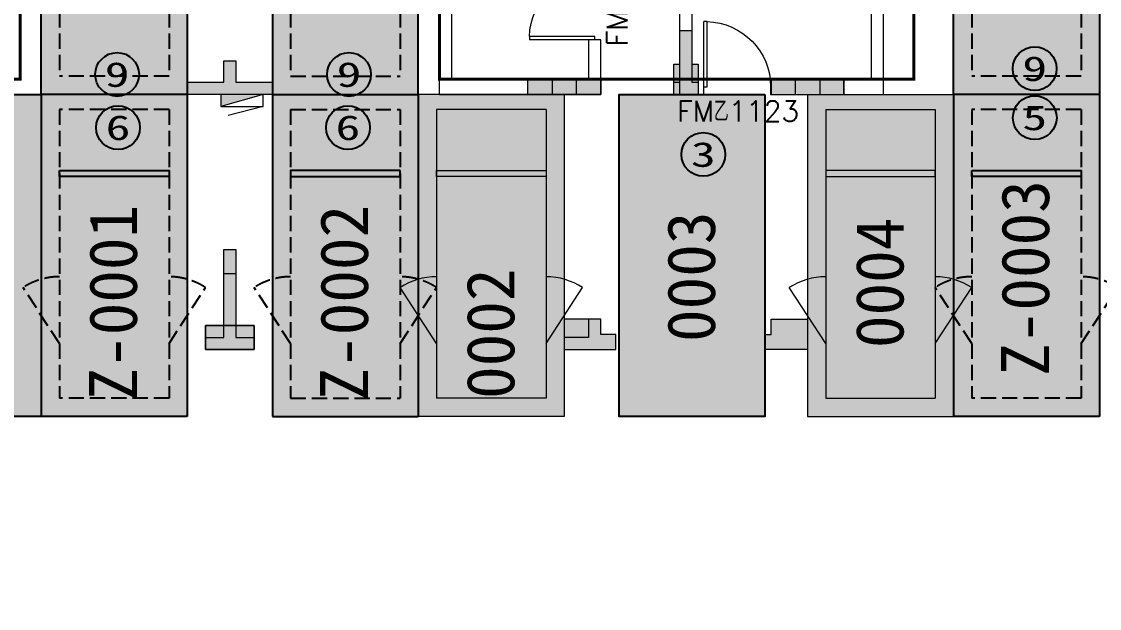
# Model space of a CAD drawing. Extents: x -264757 to 1033689, y 4049843 to 4347093.
# Drawn here: x -89414 to -71689, y 4298849 to 4308507 of the extents above; entities that cross this region are included whole.
import ezdxf
from ezdxf.enums import TextEntityAlignment as Align

# ---------------------------------------------------------------- set-up
doc = ezdxf.new("R2010")
doc.units = 0
doc.header["$LTSCALE"] = 1000
doc.header["$MEASUREMENT"] = 0
doc.linetypes.add('AX-01DK-PB01$1$A-001-车位参照B1$0$A-001-车位参照B1$0$A-001-车位参照B1$0$A-H4-001-基本图形$0$A-001-车位B1$0$DASH', pattern=[0.35, 0.25, -0.1])
doc.linetypes.add('DASH', pattern=[0.35, 0.25, -0.1])
doc.layers.add('AX-01DK-PB01$0$AX-001DK-01-PB01-02$0$A-3-WinF(Text)', color=8, linetype='Continuous', plot=False)
for name, color, linetype in [('不利因素1-紧邻消火栓', 7, 'Continuous'), ('不利因素3-紧邻房间出入口', 7, 'Continuous'), ('不利因素5-单面靠墙', 7, 'Continuous'), ('不利因素6-双面靠墙', 7, 'Continuous'), ('不可售车位', 255, 'Continuous'), ('子母车位', 7, 'Continuous'), ('普通车位', 7, 'Continuous')]:
    doc.layers.add(name, color=color, linetype=linetype)
doc.layers.add('无关图层', color=8, linetype='Continuous', lineweight=0)
doc.layers.add('车位归属楼栋范围线', color=7, linetype='Continuous', true_color=0x19e6c7)
doc.styles.add('AX-01DK-PB01$0$AX-001DK-01-PB01-02$0$_TCH_WINDOW', font='SIMPLEX', dxfattribs={"bigfont": 'GBCBIG'})
doc.styles.add('AX-ACK-BIANH1$0$黑体', font='simhei.ttf')
doc.styles.add('SX-ACK-PB01-WNC-ALL$0$黑体', font='simhei.ttf')
doc.styles.add('黑体', font='simhei.ttf')

# ---------------------------------------------------------------- blocks, each defined once
blk = doc.blocks.new('SX-ACK-PB01-WNC-ALL$0$20200722.21182536')
at = {"layer": '不利因素3-紧邻房间出入口', "true_color": 0xe4d218}
h = blk.add_hatch(color=52, dxfattribs=at)
h.dxf.hatch_style = 1
edge = h.paths.add_edge_path()
edge.add_arc((360, 360), 360, 0, 360)
at = {"layer": '不利因素3-紧邻房间出入口'}
blk.add_circle((360, 360), 360, dxfattribs=at)
at = {"layer": '不利因素3-紧邻房间出入口', "style": 'SX-ACK-PB01-WNC-ALL$0$黑体', "width": 1.390625}
blk.add_text('3', height=407, dxfattribs=at).set_placement((156, 156), (564, 156), align=Align.FIT)
blk = doc.blocks.new('20200722.21175556')
at = {"layer": '不利因素1-紧邻消火栓', "true_color": 0x3c6a45}
h = blk.add_hatch(color=97, dxfattribs=at)
h.dxf.hatch_style = 1
edge = h.paths.add_edge_path()
edge.add_arc((360, 360), 360, 0, 360)
at = {"layer": '不利因素1-紧邻消火栓'}
blk.add_circle((360, 360), 360, dxfattribs=at)
at = {"layer": '不利因素1-紧邻消火栓', "style": '黑体', "width": 1.390625}
blk.add_text('9', height=407, dxfattribs=at).set_placement((156, 156), (564, 156), align=Align.FIT)
blk = doc.blocks.new('SX-ACK-PB01-WNC-ALL$0$20200722.21183209')
at = {"layer": '不利因素5-单面靠墙', "true_color": 0x6d711d}
h = blk.add_hatch(color=66, dxfattribs=at)
h.dxf.hatch_style = 1
edge = h.paths.add_edge_path()
edge.add_arc((360, 360), 360, 0, 360)
at = {"layer": '不利因素5-单面靠墙'}
blk.add_circle((360, 360), 360, dxfattribs=at)
at = {"layer": '不利因素5-单面靠墙', "style": 'SX-ACK-PB01-WNC-ALL$0$黑体', "width": 1.390625}
blk.add_text('5', height=407, dxfattribs=at).set_placement((156, 156), (564, 156), align=Align.FIT)
blk = doc.blocks.new('SX-ACK-PB01-WNC-ALL$0$20200722.21183455')
at = {"layer": '不利因素6-双面靠墙', "true_color": 0xf2b47b}
h = blk.add_hatch(color=31, dxfattribs=at)
h.dxf.hatch_style = 1
edge = h.paths.add_edge_path()
edge.add_arc((360, 360), 360, 0, 360)
at = {"layer": '不利因素6-双面靠墙'}
blk.add_circle((360, 360), 360, dxfattribs=at)
at = {"layer": '不利因素6-双面靠墙', "style": 'SX-ACK-PB01-WNC-ALL$0$黑体', "width": 1.390625}
blk.add_text('6', height=407, dxfattribs=at).set_placement((156, 156), (564, 156), align=Align.FIT)
blk = doc.blocks.new('销控车位')
at = {"layer": '不可售车位', "true_color": 0x757b8a}
h = blk.add_hatch(color=8, dxfattribs=at)
h.dxf.hatch_style = 1
h.paths.add_polyline_path([(2400, 0), (2400, -5300), (0, -5300), (0, 0)])
at = {"layer": '不可售车位', "color": 8, "true_color": 0x757b8a}
blk.add_lwpolyline([(2400, 0), (2400, -5300), (0, -5300), (0, 0)], close=True, dxfattribs=at)
blk = doc.blocks.new('AX-01DK-PB01$0$$DorLib2D$00000001')
at = {"layer": '无关图层'}
for p, q in [((0.45, 0.975), (0.5, 0.975)), ((0.45, 0), (0.45, 0.975)), ((0.5, 0), (0.5, 0.975)), ((0.5, 0), (0.45, 0))]:
    blk.add_line(p, q, dxfattribs=at)
at = {"layer": '无关图层', "lineweight": 13}
blk.add_arc((0.475, 0), 0.975, 91.4693, 180, dxfattribs=at)
blk = doc.blocks.new('PX-03CK-XHS$1$$TWTSYS$00000508')
at = {"layer": '无关图层'}
for p, q in [((-0.5, 0.5), (0.324, 1.224)), ((-0.5, 0.5), (-0.5, -0.5)), ((-0.5, -0.5), (0.5, 0.5)), ((0.5, 0.5), (-0.5, 0.5)), ((0.5, -0.5), (0.5, 0.5)), ((-0.5, -0.5), (0.5, -0.5))]:
    blk.add_line(p, q, dxfattribs=at)
blk.add_solid([(0.5, -0.5), (0.5, 0.5), (-0.5, -0.5)], dxfattribs=at)
blk = doc.blocks.new('A$C741380cb')
at = {"layer": '子母车位', "true_color": 0x0617f9}
h = blk.add_hatch(color=5, dxfattribs=at)
h.dxf.hatch_style = 1
h.paths.add_polyline_path([(2400, 0), (2400, -10400), (0, -10400), (0, 0)])
blk = doc.blocks.new('A$C7e5eb487')
at = {"layer": '普通车位', "true_color": 0xf18f8e}
h = blk.add_hatch(color=11, dxfattribs=at)
h.dxf.hatch_style = 1
h.paths.add_polyline_path([(2400, 0), (2400, -5300), (0, -5300), (0, 0)])

msp = doc.modelspace()

# ---------------------------------------------------------------- hatches: boundary and pattern name
at = {"layer": '无关图层'}
h = msp.add_hatch(color=256, dxfattribs=at)
h.dxf.hatch_style = 1
h.paths.add_polyline_path([(-78689.9, 4307507.8), (-78589.7, 4307507.8), (-78589.7, 4308357.8), (-78389.7, 4308357.8), (-78389.7, 4307507.8), (-78289.6, 4307507.8), (-78289.6, 4307307.8), (-78689.9, 4307307.8)])
for points in [[(-78389.7, 4307807.8), (-78289.6, 4307807.8), (-78289.6, 4307307.8), (-78689.9, 4307307.8), (-78689.9, 4307807.8), (-78589.7, 4307807.8), (-78589.7, 4308357.8), (-78389.7, 4308357.8)], [(-85889.2, 4307508), (-85289.2, 4307508), (-85289.2, 4307308), (-86689.2, 4307308), (-86689.2, 4307508), (-86089.2, 4307508), (-86089.2, 4307858), (-85889.2, 4307858)], [(-80689.6, 4307307.8), (-81089.6, 4307307.8), (-81089.6, 4307557.8), (-80689.6, 4307557.8)], [(-79889.7, 4307307.8), (-80289.7, 4307307.8), (-80289.7, 4307557.8), (-79889.7, 4307557.8)], [(-77089.7, 4307307.8), (-76689.7, 4307307.8), (-76689.7, 4307557.8), (-77089.7, 4307557.8)], [(-76289.9, 4307307.8), (-75889.9, 4307307.8), (-75889.9, 4307557.8), (-76289.9, 4307557.8)], [(-86089.2, 4304758), (-85889.2, 4304758), (-85889.2, 4304358), (-86089.2, 4304358)], [(-79639.8, 4303108), (-79639.8, 4303358), (-79889.8, 4303358), (-79889.8, 4303608), (-80089.8, 4303608), (-80489.8, 4303608), (-80489.8, 4303108), (-80089.8, 4303108)], [(-77190.2, 4303108), (-77190.2, 4303358), (-77090.2, 4303358), (-77090.2, 4303608), (-76890.2, 4303608), (-76490.2, 4303608), (-76490.2, 4303108), (-76890.2, 4303108)], [(-86389.4, 4303508), (-86389.4, 4303108), (-85589.4, 4303108), (-85589.4, 4303508)]]:
    msp.add_hatch(color=256, dxfattribs=at).paths.add_polyline_path(points)
h = msp.add_hatch(color=256, dxfattribs=at)
h.dxf.hatch_style = 1
h.paths.add_polyline_path([(-86689.2, 4307508), (-86089.2, 4307508), (-86089.2, 4307858), (-85889.2, 4307858), (-85889.2, 4307508), (-85289.2, 4307508), (-85289.2, 4307308), (-86689.2, 4307308)])
h = msp.add_hatch(color=256, dxfattribs=at)
h.dxf.hatch_style = 1
h.paths.add_polyline_path([(-81089.7, 4307557.8), (-79889.7, 4307557.8), (-79889.7, 4307307.8), (-81089.7, 4307307.8)])
h = msp.add_hatch(color=256, dxfattribs=at)
h.dxf.hatch_style = 1
h.paths.add_polyline_path([(-75889.7, 4307557.8), (-77089.7, 4307557.8), (-77089.7, 4307307.8), (-75889.7, 4307307.8)])
h = msp.add_hatch(color=256, dxfattribs=at)
h.dxf.hatch_style = 1
h.paths.add_polyline_path([(-86389.2, 4303308), (-86089.2, 4303308), (-86089.2, 4304758), (-85889.2, 4304758), (-85889.2, 4303308), (-85589.2, 4303308), (-85589.2, 4303108), (-86389.2, 4303108)])
h = msp.add_hatch(color=256, dxfattribs=at)
h.dxf.hatch_style = 1
h.paths.add_polyline_path([(-79639.8, 4303108), (-79639.8, 4303358), (-79889.8, 4303358), (-79889.8, 4303608), (-80089.8, 4303608), (-80089.8, 4303308), (-80489.8, 4303308), (-80489.8, 4303108), (-80089.8, 4303108)])
h = msp.add_hatch(color=256, dxfattribs=at)
h.dxf.hatch_style = 1
h.paths.add_polyline_path([(-77190.2, 4303108), (-77190.2, 4303358), (-77090.2, 4303358), (-77090.2, 4303608), (-76890.2, 4303608), (-76490.2, 4303608), (-76490.2, 4303108), (-76890.2, 4303108)])

# ---------------------------------------------------------------- linework, layer by layer
at = {"layer": '子母车位', "color": 8, "linetype": 'AX-01DK-PB01$1$A-001-车位参照B1$0$A-001-车位参照B1$0$A-001-车位参照B1$0$A-H4-001-基本图形$0$A-001-车位B1$0$DASH'}
for p, q in [((-88789, 4312158), (-88789, 4307608, 0)), ((-86989, 4312158), (-86989, 4307608, 0)), ((-84989.6, 4312158), (-84989.6, 4307608, 0)), ((-83189.6, 4312158), (-83189.6, 4307608, 0)), ((-73789.5, 4312158), (-73789.5, 4307608, 0)), ((-71989.5, 4312158), (-71989.5, 4307608, 0)), ((-86989, 4307608, 0), (-88789, 4307608, 0)), ((-84989.6, 4307608, 0), (-83189.6, 4307608, 0)), ((-71989.5, 4307608, 0), (-73789.5, 4307608, 0)), ((-86989, 4307058, 0), (-88789, 4307058, 0)), ((-88789, 4307058, 0), (-88789, 4302308)), ((-86989, 4307058, 0), (-86989, 4302308)), ((-84989.5, 4307058, 0), (-83189.5, 4307058, 0)), ((-84989.5, 4307058, 0), (-84989.5, 4302308)), ((-83189.5, 4307058, 0), (-83189.5, 4302308)), ((-71989.6, 4307058, 0), (-73789.6, 4307058, 0)), ((-73789.6, 4307058, 0), (-73789.6, 4302308)), ((-71989.6, 4307058, 0), (-71989.6, 4302308)), ((-86989, 4302308), (-88789, 4302308)), ((-84989.5, 4302308), (-83189.5, 4302308)), ((-71989.6, 4302308), (-73789.6, 4302308))]:
    msp.add_line(p, q, dxfattribs=at)
at = {"layer": '子母车位', "color": 83}
for p, q in [((-89089, 4307308, 0), (-89089, 4302008)), ((-86689, 4307308, 0), (-89089, 4307308, 0)), ((-86689, 4307308, 0), (-86689, 4302008)), ((-85289.5, 4307308, 0), (-85289.5, 4302008)), ((-85289.5, 4307308, 0), (-82889.5, 4307308, 0)), ((-82889.5, 4307308, 0), (-82889.5, 4302008)), ((-74089.6, 4307308, 0), (-74089.6, 4302008)), ((-71689.6, 4307308, 0), (-74089.6, 4307308, 0)), ((-71689.6, 4307308, 0), (-71689.6, 4302008)), ((-86689, 4302008), (-89089, 4302008)), ((-85289.5, 4302008), (-82889.5, 4302008)), ((-71689.6, 4302008), (-74089.6, 4302008))]:
    msp.add_line(p, q, dxfattribs=at)
at = {"layer": '子母车位', "color": 83, "elevation": 0}
msp.add_lwpolyline([(-89089, 4312408), (-86689, 4312408), (-86689, 4307308), (-89089, 4307308)], close=True, dxfattribs=at)
at = {"layer": '子母车位', "color": 83}
for points in [[(-82889.6, 4312408), (-85289.6, 4312408), (-85289.6, 4307308), (-82889.6, 4307308)], [(-74089.5, 4312408), (-71689.5, 4312408), (-71689.6, 4307308), (-74089.6, 4307308)]]:
    msp.add_lwpolyline(points, close=True, dxfattribs=at)
at = {"layer": '子母车位', "elevation": 0}
for points in [[(-88789, 4306058), (-86989, 4306058), (-86989, 4305958), (-88789, 4305958)], [(-83189.5, 4306058), (-84989.5, 4306058), (-84989.5, 4305958), (-83189.5, 4305958)], [(-73789.6, 4306058), (-71989.6, 4306058), (-71989.6, 4305958), (-73789.6, 4305958)]]:
    msp.add_lwpolyline(points, close=True, dxfattribs=at)
at = {"layer": '子母车位', "linetype": 'AX-01DK-PB01$1$A-001-车位参照B1$0$A-001-车位参照B1$0$A-001-车位参照B1$0$A-H4-001-基本图形$0$A-001-车位B1$0$DASH', "elevation": 0}
for points in [[(-88789, 4303208), (-89389, 4304130)], [(-86989, 4303208), (-86389, 4304130)], [(-84989.5, 4303208), (-85589.5, 4304130)], [(-83189.5, 4303208), (-82589.5, 4304130)], [(-73789.6, 4303208), (-74389.6, 4304130)], [(-71989.6, 4303208), (-71389.6, 4304130)]]:
    msp.add_lwpolyline(points, dxfattribs=at)
at = {"layer": '子母车位', "linetype": 'AX-01DK-PB01$1$A-001-车位参照B1$0$A-001-车位参照B1$0$A-001-车位参照B1$0$A-H4-001-基本图形$0$A-001-车位B1$0$DASH'}
for centre, start, end in [((-88789, 4303208), 90, 123.05573), ((-86989, 4303208), 56.94427, 90), ((-84989.5, 4303208), 90, 123.05573), ((-83189.5, 4303208), 56.94427, 90), ((-73789.6, 4303208), 90, 123.05573), ((-71989.6, 4303208), 56.94427, 90)]:
    msp.add_arc(centre, 1100, start, end, dxfattribs=at)
at = {"layer": '无关图层'}
for p, q in [((-82539.6, 4307308), (-82539.6, 4311808)), ((-75239.4, 4307308), (-75239.4, 4311808)), ((-78589.2, 4307308), (-78589.2, 4311608)), ((-78389.2, 4307558), (-78389.2, 4311608)), ((-75439.4, 4307558), (-75439.4, 4311608)), ((-82339.6, 4307558), (-82339.6, 4311408)), ((-79889.7, 4308208), (-80089.7, 4308208)), ((-80089.7, 4308208), (-80089.7, 4307558)), ((-79889.7, 4307308), (-79889.7, 4308208)), ((-82339.6, 4307558), (-80089.7, 4307558)), ((-78195.9, 4307558), (-78389.2, 4307558)), ((-78195.9, 4307308), (-78195.9, 4307558)), ((-75439.4, 4307558), (-77095.9, 4307558)), ((-77095.9, 4307558), (-77095.9, 4307308)), ((-82889.5, 4307308), (-82889.5, 4302008, 0)), ((-80489.5, 4307308), (-82889.5, 4307308)), ((-82539.6, 4307308), (-79889.7, 4307308)), ((-80489.5, 4307308), (-80489.5, 4302008, 0)), ((-78589.2, 4307308), (-78195.9, 4307308)), ((-77095.9, 4307308), (-75239.4, 4307308)), ((-76489.6, 4307308), (-76489.6, 4302008, 0)), ((-76489.6, 4307308), (-74089.6, 4307308)), ((-74089.6, 4307308), (-74089.6, 4302008, 0)), ((-80789.5, 4307058), (-82589.5, 4307058)), ((-82589.5, 4307058), (-82589.5, 4302308, 0)), ((-80789.5, 4307058), (-80789.5, 4302308, 0)), ((-76189.6, 4307058), (-74389.6, 4307058)), ((-76189.6, 4307058), (-76189.6, 4302308, 0)), ((-74389.6, 4307058), (-74389.6, 4302308, 0)), ((-82589.5, 4306058), (-80789.5, 4306058)), ((-82589.5, 4305958), (-82589.5, 4306058)), ((-80789.5, 4306058), (-80789.5, 4305958)), ((-80789.5, 4305958), (-82589.5, 4305958)), ((-82589.5, 4303208), (-83189.5, 4304130)), ((-80789.5, 4303208), (-80189.5, 4304130)), ((-80789.5, 4302308, 0), (-82589.5, 4302308, 0)), ((-76189.6, 4302308, 0), (-74389.6, 4302308, 0)), ((-80489.5, 4302008, 0), (-82889.5, 4302008, 0)), ((-76489.6, 4302008, 0), (-74089.6, 4302008, 0))]:
    msp.add_line(p, q, dxfattribs=at)
for points in [[(-78689.9, 4307507.8), (-78589.7, 4307507.8), (-78589.7, 4308357.8), (-78389.7, 4308357.8), (-78389.7, 4307507.8), (-78289.6, 4307507.8), (-78289.6, 4307307.8), (-78689.9, 4307307.8)], [(-78389.7, 4307807.8), (-78289.6, 4307807.8), (-78289.6, 4307307.8), (-78689.9, 4307307.8), (-78689.9, 4307807.8), (-78589.7, 4307807.8), (-78589.7, 4308357.8), (-78389.7, 4308357.8)], [(-86689.2, 4307508), (-86089.2, 4307508), (-86089.2, 4307858), (-85889.2, 4307858), (-85889.2, 4307508), (-85289.2, 4307508), (-85289.2, 4307308), (-86689.2, 4307308)], [(-85889.2, 4307508), (-85289.2, 4307508), (-85289.2, 4307308), (-86689.2, 4307308), (-86689.2, 4307508), (-86089.2, 4307508), (-86089.2, 4307858), (-85889.2, 4307858)], [(-81089.7, 4307557.8), (-79889.7, 4307557.8), (-79889.7, 4307307.8), (-81089.7, 4307307.8)], [(-80689.6, 4307307.8), (-81089.6, 4307307.8), (-81089.6, 4307557.8), (-80689.6, 4307557.8)], [(-79889.7, 4307307.8), (-80289.7, 4307307.8), (-80289.7, 4307557.8), (-79889.7, 4307557.8)], [(-75889.7, 4307557.8), (-77089.7, 4307557.8), (-77089.7, 4307307.8), (-75889.7, 4307307.8)], [(-77089.7, 4307307.8), (-76689.7, 4307307.8), (-76689.7, 4307557.8), (-77089.7, 4307557.8)], [(-76289.9, 4307307.8), (-75889.9, 4307307.8), (-75889.9, 4307557.8), (-76289.9, 4307557.8)], [(-74389.6, 4306058), (-76189.6, 4306058), (-76189.6, 4305958), (-74389.6, 4305958)], [(-86389.2, 4303308), (-86089.2, 4303308), (-86089.2, 4304758), (-85889.2, 4304758), (-85889.2, 4303308), (-85589.2, 4303308), (-85589.2, 4303108), (-86389.2, 4303108)], [(-86089.2, 4304758), (-85889.2, 4304758), (-85889.2, 4304358), (-86089.2, 4304358)], [(-79639.8, 4303108), (-79639.8, 4303358), (-79889.8, 4303358), (-79889.8, 4303608), (-80089.8, 4303608), (-80089.8, 4303308), (-80489.8, 4303308), (-80489.8, 4303108), (-80089.8, 4303108)], [(-79639.8, 4303108), (-79639.8, 4303358), (-79889.8, 4303358), (-79889.8, 4303608), (-80089.8, 4303608), (-80089.8, 4303608), (-80489.8, 4303608), (-80489.8, 4303108), (-80089.8, 4303108)], [(-77190.2, 4303108), (-77190.2, 4303358), (-77090.2, 4303358), (-77090.2, 4303608), (-76890.2, 4303608), (-76890.2, 4303608), (-76490.2, 4303608), (-76490.2, 4303108), (-76890.2, 4303108)], [(-77190.2, 4303108), (-77190.2, 4303358), (-77090.2, 4303358), (-77090.2, 4303608), (-76890.2, 4303608), (-76890.2, 4303608), (-76490.2, 4303608), (-76490.2, 4303108), (-76890.2, 4303108)], [(-86389.4, 4303508), (-86389.4, 4303108), (-85589.4, 4303108), (-85589.4, 4303508)], [(-86389.2, 4303508), (-85589.2, 4303508), (-85589.2, 4303108), (-86389.2, 4303108)]]:
    msp.add_lwpolyline(points, close=True, dxfattribs=at)
for points in [[(-76189.6, 4303208), (-76789.6, 4304130)], [(-74389.6, 4303208), (-73789.6, 4304130)]]:
    msp.add_lwpolyline(points, dxfattribs=at)
for centre, start, end in [((-76189.6, 4303208, 0), 90, 123.05573), ((-74389.6, 4303208, 0), 56.94427, 90)]:
    msp.add_arc(centre, 1100, start, end, dxfattribs=at)
for centre, major_axis, start_param, end_param in [((-82589.5, 4303208, 0), (-271.7, 1065.9), -0.2496251, 0.3273062), ((-80789.5, 4303208, 0), (365.6, 1037.5), -0.2381217, 0.3388096)]:
    msp.add_ellipse(centre, major_axis=major_axis, ratio=1, start_param=start_param, end_param=end_param, dxfattribs=at)
at = {"layer": '车位归属楼栋范围线', "linetype": 'DASH', "ltscale": 5, "const_width": 50}
msp.add_lwpolyline([(-91489.1, 4261290.7), (-78839.6, 4261290.7), (-78839.6, 4267288), (-69884.5, 4267288), (-69884.5, 4261658.5), (-69884.5, 4260878), (-54338.3, 4260878), (-54338.3, 4272552.9), (-61895.3, 4272552.9), (-61895.3, 4307557.8), (-67539.6, 4307557.8), (-67539.6, 4313016.8), (-74742.8, 4313016.8), (-74742.8, 4307558), (-82539.6, 4307558), (-82539.6, 4312873.6), (-89438.8, 4312873.6), (-89438.8, 4307558), (-91789.2, 4307558), (-91790.5, 4278306.9), (-91537.9, 4278306.9)], close=True, dxfattribs=at)

# ---------------------------------------------------------------- block references
at = {"layer": '不利因素1-紧邻消火栓'}
for p in [(-88202, 4307275.8, 0), (-84389.6, 4307275.8, 0), (-73113, 4307371.8, 0)]:
    msp.add_blockref('20200722.21175556', p, dxfattribs=at)
at = {"layer": '不利因素3-紧邻房间出入口'}
msp.add_blockref('SX-ACK-PB01-WNC-ALL$0$20200722.21182536', (-78563.1, 4305959.9, 0), dxfattribs=at)
at = {"layer": '不利因素5-单面靠墙'}
msp.add_blockref('SX-ACK-PB01-WNC-ALL$0$20200722.21183209', (-73112.6, 4306563.8, 0), dxfattribs=at)
at = {"layer": '不利因素6-双面靠墙'}
for p in [(-88187.7, 4306401.2, 0), (-84407.3, 4306401.2, 0)]:
    msp.add_blockref('SX-ACK-PB01-WNC-ALL$0$20200722.21183455', p, dxfattribs=at)
at = {"layer": '不可售车位'}
for p in [(-91489, 4307307.8, 0), (-79589.6, 4307308)]:
    msp.add_blockref('销控车位', p, dxfattribs=at)
at = {"layer": '子母车位', "extrusion": (0, 0, -1), "zscale": -1, "rotation": 180.0000000000001}
for p in [(89089, 4302008), (74089.6, 4302008)]:
    msp.add_blockref('A$C741380cb', p, dxfattribs=at)
at = {"layer": '子母车位', "rotation": 180.0000000000001}
msp.add_blockref('A$C741380cb', (-82889.5, 4302008), dxfattribs=at)
at = {"layer": '无关图层'}
ref = msp.add_blockref('AX-01DK-PB01$0$$DorLib2D$00000001', (-79989.7, 4308758), dxfattribs=dict(at, xscale=-1100, yscale=1100, zscale=200, rotation=89.9999999998635))
ref.add_attrib('A', 'FM乙1123', (-79450.9, 4308097), dxfattribs={"layer": 'AX-01DK-PB01$0$AX-001DK-01-PB01-02$0$A-3-WinF(Text)', "height": 337.59, "rotation": 90, "style": 'AX-01DK-PB01$0$AX-001DK-01-PB01-02$0$_TCH_WINDOW'})
ref = msp.add_blockref('AX-01DK-PB01$0$$DorLib2D$00000001', (-77645.9, 4307433), dxfattribs=dict(at, xscale=1100, yscale=-1100, zscale=250, rotation=179.9999999995595))
ref.add_attrib('A', 'FM乙1123', (-78636.9, 4306862.8), dxfattribs={"layer": 'AX-01DK-PB01$0$AX-001DK-01-PB01-02$0$A-3-WinF(Text)', "height": 337.59, "rotation": 360, "style": 'AX-01DK-PB01$0$AX-001DK-01-PB01-02$0$_TCH_WINDOW'})
at = {"layer": '无关图层', "xscale": 700, "yscale": 200, "zscale": 700, "rotation": 180}
msp.add_blockref('PX-03CK-XHS$1$$TWTSYS$00000508', (-85789.1, 4307208), dxfattribs=at)
at = {"layer": '普通车位', "extrusion": (0, 0, -1), "zscale": -0.9999999999999998, "rotation": 180}
msp.add_blockref('A$C7e5eb487', (82889.5, 4302008, 0), dxfattribs=at)
at = {"layer": '普通车位', "rotation": 180}
msp.add_blockref('A$C7e5eb487', (-74089.6, 4302008, 0), dxfattribs=at)

# ---------------------------------------------------------------- texts
at = {"layer": '无关图层', "style": 'AX-ACK-BIANH1$0$黑体'}
for s, p in [('Z-0003', (-72516.8, 4302677.5)), ('Z-0001', (-87516.2, 4302271.6)), ('Z-0002', (-83716.8, 4302271.6)), ('0003', (-78010.5, 4303234.3)), ('0004', (-74910.5, 4303134.3)), ('0002', (-81310.4, 4302297.4))]:
    msp.add_text(s, height=788.61, rotation=90, dxfattribs=at).set_placement(p)

doc.saveas('drawing.dxf')
